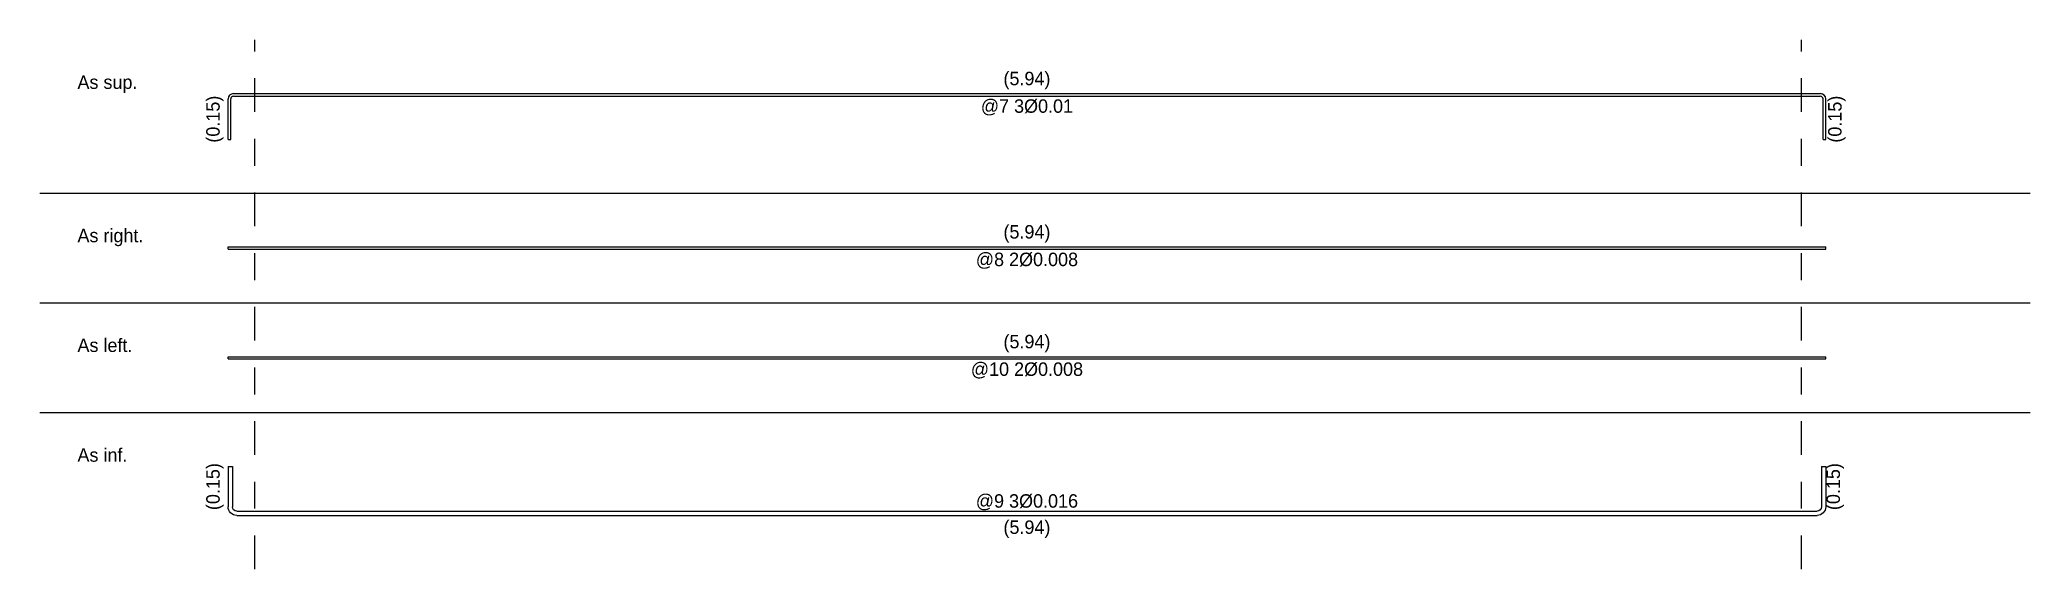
# Model space of a CAD drawing. Header units: metres. Extents: x -10.7 to -3.3, y -0.97 to 1.
import ezdxf
from ezdxf.enums import TextEntityAlignment as Align

# ---------------------------------------------------------------- set-up
doc = ezdxf.new("R2010")
doc.units = ezdxf.units.M
doc.linetypes.add('CENTER', pattern=[0.2, 0.125, -0.025, 0.025, -0.025])

msp = doc.modelspace()

# ---------------------------------------------------------------- linework, layer by layer
at = {"linetype": 'CENTER'}
for p, q in [((-9.9, -0.968), (-9.9, 1)), ((-4.15, -0.968), (-4.15, 1))]:
    msp.add_line(p, q, dxfattribs=at)
for p, q in [((-10, 0.63), (-10, 0.78)), ((-9.99, 0.63), (-9.99, 0.78)), ((-9.98, 0.8), (-4.08, 0.8)), ((-9.98, 0.79), (-4.08, 0.79)), ((-4.07, 0.63), (-4.07, 0.78)), ((-4.06, 0.63), (-4.06, 0.78)), ((-10, 0.63), (-9.99, 0.63)), ((-4.07, 0.63), (-4.06, 0.63)), ((-10.7, 0.43), (-3.3, 0.43)), ((-10, 0.23), (-4.06, 0.23)), ((-10, 0.222), (-10, 0.23)), ((-4.06, 0.222), (-4.06, 0.23)), ((-10, 0.222), (-4.06, 0.222)), ((-10.7, 0.022), (-3.3, 0.022)), ((-10, -0.178), (-4.06, -0.178)), ((-10, -0.186), (-10, -0.178)), ((-10, -0.186), (-4.06, -0.186)), ((-4.06, -0.186), (-4.06, -0.178)), ((-10.7, -0.386), (-3.3, -0.386)), ((-10, -0.586), (-9.984, -0.586)), ((-10, -0.586), (-10, -0.736)), ((-9.984, -0.586), (-9.984, -0.736)), ((-4.076, -0.586), (-4.06, -0.586)), ((-4.076, -0.586), (-4.076, -0.736)), ((-4.06, -0.586), (-4.06, -0.736)), ((-9.968, -0.752), (-4.092, -0.752)), ((-9.968, -0.768), (-4.092, -0.768))]:
    msp.add_line(p, q)
for centre, radius, start, end in [((-9.98, 0.78), 0.02, 90, 180), ((-9.98, 0.78), 0.01, 90, 180), ((-4.08, 0.78), 0.02, 0, 90), ((-4.08, 0.78), 0.01, 0, 90)]:
    msp.add_arc(centre, radius, start, end)
at = {"extrusion": (0, 0, -1)}
for centre, radius, start, end in [((9.968, -0.736), 0.032, -90, 0), ((9.968, -0.736), 0.016, -90, 0), ((4.092, -0.736), 0.016, 180, -90), ((4.092, -0.736), 0.032, 180, -90)]:
    msp.add_arc(centre, radius, start, end, dxfattribs=at)

# ---------------------------------------------------------------- texts
for s, p in [('As sup.', (-10.56, 0.8175)), ('As right.', (-10.56, 0.2475)), ('As left.', (-10.56, -0.1605)), ('As inf.', (-10.56, -0.5685))]:
    msp.add_text(s, height=0.05).set_placement(p)
for s, p in [('(5.94)', (-7.03, 0.85)), ('@7 3Ø0.01', (-7.03, 0.75)), ('(5.94)', (-7.03, 0.28)), ('@8 2Ø0.008', (-7.03, 0.18)), ('(5.94)', (-7.03, -0.128)), ('@10 2Ø0.008', (-7.03, -0.228)), ('@9 3Ø0.016', (-7.03, -0.718)), ('(5.94)', (-7.03, -0.818))]:
    msp.add_text(s, height=0.05).set_placement(p, align=Align.MIDDLE)
for p in [(-10.05, 0.705), (-4.02, 0.705), (-10.05, -0.661), (-4.026, -0.661)]:
    msp.add_text('(0.15)', height=0.05, rotation=90).set_placement(p, align=Align.MIDDLE)

doc.saveas('drawing.dxf')
